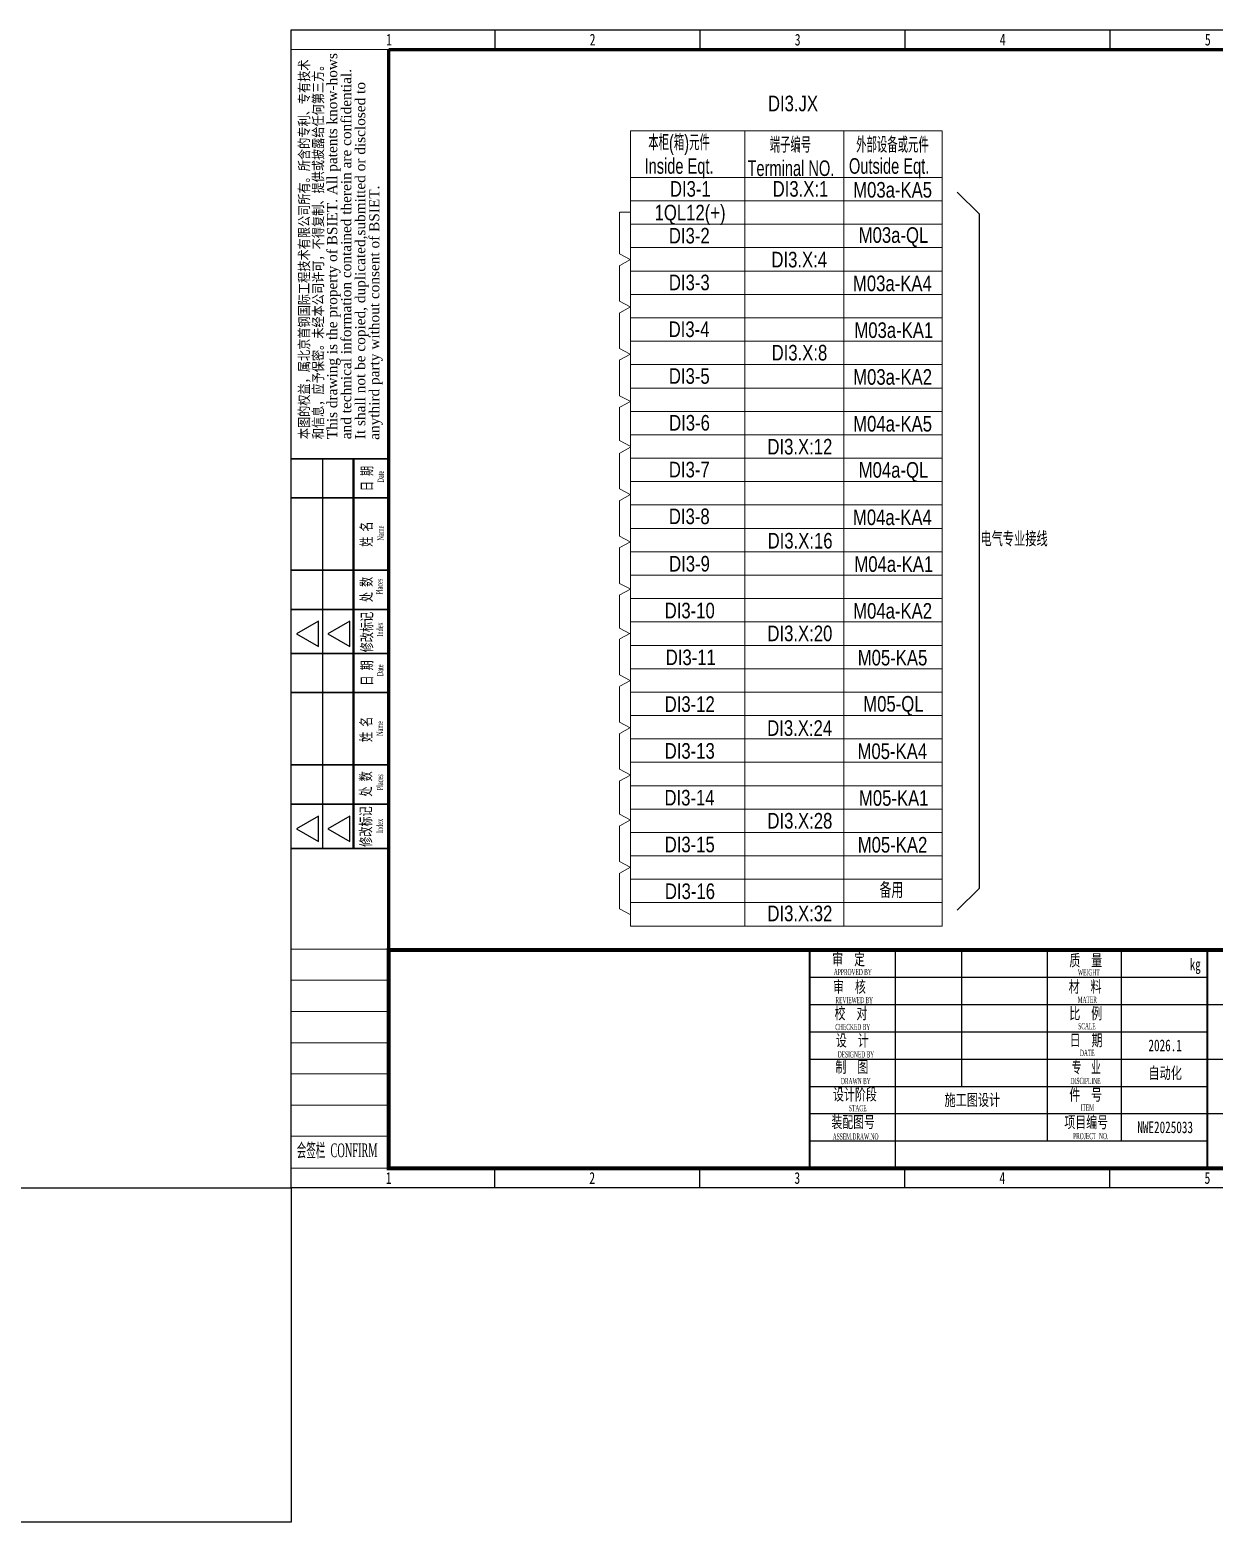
# Model space of a CAD drawing. Header units: millimetres. Extents: x -705761 to 1364679, y -410401 to 446404.
# Drawn here: x 109178 to 139555, y -123761 to -85483 of the extents above; entities that cross this region are included whole.
import ezdxf
from ezdxf.enums import TextEntityAlignment as Align

# ---------------------------------------------------------------- set-up
doc = ezdxf.new("R2010")
doc.units = ezdxf.units.MM
for name, color, linetype in [('1', 7, 'Continuous'), ('TK', 7, 'Continuous'), ('模板-签名-公用', 3, 'Continuous')]:
    doc.layers.add(name, color=color, linetype=linetype)
doc.layers.add('图框', color=7, linetype='Continuous', lineweight=13)
doc.layers.add('层 63', color=7, linetype='Continuous', lineweight=18)
doc.styles.add('bsee', font='BSDI_XW.shx', dxfattribs={"width": 0.8, "bigfont": 'BSDI_HZ.shx'})
doc.styles.add('LZ-Roman', font='times.ttf')
doc.styles.get("Standard").update_dxf_attribs({"font": 'arial.ttf'})
doc.styles.add('Style-Times New Roman', font='times.ttf')
doc.styles.add('Style-仿宋_GB2312', font='')
doc.styles.add('宋体', font='', dxfattribs={"width": 0.7, "height": 2.5})
doc.styles.add('宋体_1', font='', dxfattribs={"width": 0.7, "height": 2.386364})
doc.styles.get('Style-仿宋_GB2312').set_extended_font_data('仿宋_GB2312')
doc.styles.get('宋体').set_extended_font_data('SimSun')
doc.styles.get('宋体_1').set_extended_font_data('SimSun')

# ---------------------------------------------------------------- blocks, each defined once
blk = doc.blocks.new('BSIET_通用图框_A3_1')
at = {"layer": '图框', "color": 7, "linetype": 'Continuous', "lineweight": 25}
for p, q in [((-367.8, 297), (-367.8, 292)), ((-315.2, 297), (-315.2, 292)), ((-262.6, 297), (-262.6, 292)), ((-210, 297), (-210, 292)), ((-157.4, 297), (-157.4, 292)), ((-104.8, 297), (-104.8, 292)), ((-52.2, 297), (-52.2, 292)), ((0, 247.5), (-5, 247.5)), ((0, 198), (-5, 198)), ((-420, 187), (-395, 187)), ((-412, 187), (-412, 87)), ((0, 148.5), (-5, 148.5)), ((-413.03, 145.32), (-418.65, 142.07)), ((-418.65, 142.07), (-413.03, 138.82)), ((-413.03, 138.82), (-413.03, 145.32)), ((-404.96, 145.32), (-410.58, 142.07)), ((-410.58, 142.07), (-404.96, 138.82)), ((-404.96, 138.82), (-404.96, 145.32)), ((0, 99), (-5, 99)), ((-413.03, 95.32), (-418.65, 92.07)), ((-418.65, 92.07), (-413.03, 88.82)), ((-413.03, 88.82), (-413.03, 95.32)), ((-404.96, 95.32), (-410.58, 92.07)), ((-410.58, 92.07), (-404.96, 88.82)), ((-404.96, 88.82), (-404.96, 95.32)), ((0, 49.5), (-5, 49.5)), ((-367.8, 0), (-367.8, 5)), ((-315.2, 0), (-315.2, 5)), ((-262.6, 0), (-262.6, 5)), ((-210, 0), (-210, 5)), ((-157.4, 0), (-157.4, 5)), ((-104.8, 0), (-104.8, 5)), ((-52.2, 0), (-52.2, 5))]:
    blk.add_line(p, q, dxfattribs=at)
at = {"layer": '图框', "color": 7, "linetype": 'Continuous', "lineweight": 20}
for p, q in [((-420, 292), (-395, 292)), ((-420, 292), (-395, 292)), ((-420, 292), (-395, 292)), ((-420, 292), (-395, 292)), ((-420, 187), (-395, 187)), ((-420, 187), (-395, 187)), ((-420.12, 61.21), (-395.12, 61.21)), ((-420, 61.21), (-395, 61.21)), ((-420, 61.21), (-395, 61.21)), ((-420, 61.21), (-395, 61.21)), ((-420.02, 53.21), (-395.02, 53.21)), ((-420.02, 53.21), (-395.02, 53.21)), ((-420.02, 53.21), (-395.02, 53.21)), ((-420, 53.21), (-395, 53.21)), ((-420, 45.21), (-395, 45.21)), ((-420, 37.21), (-395, 37.21)), ((-420, 29.21), (-395, 29.21)), ((-420, 21.21), (-395, 21.21)), ((-420, 13.21), (-395, 13.21)), ((-420, 5), (-395, 5))]:
    blk.add_line(p, q, dxfattribs=at)
at = {"layer": '图框', "color": 7, "linetype": 'Continuous', "lineweight": 35}
for p, q in [((-395, 187), (-420, 187)), ((-395, 187), (-420, 187)), ((-394.92, 177), (-420, 177)), ((-394.92, 158.45), (-420, 158.45)), ((-395.06, 148.35), (-420, 148.35)), ((-395, 137), (-420, 137)), ((-395, 137), (-420, 137)), ((-394.92, 127), (-420, 127)), ((-394.92, 108.45), (-420, 108.45)), ((-395.06, 98.35), (-420, 98.35)), ((-395, 87), (-420, 87))]:
    blk.add_line(p, q, dxfattribs=at)
at = {"layer": '图框', "color": 7, "linetype": 'Continuous', "lineweight": 50}
blk.add_line((-404, 187), (-404, 87), dxfattribs=at)
at = {"layer": '图框', "lineweight": 25}
blk.add_lwpolyline([(-420, 297), (0, 297), (0, 0), (-420, 0)], close=True, dxfattribs=at)
at = {"layer": '图框', "lineweight": 100}
blk.add_lwpolyline([(-395, 292), (-5, 292), (-5, 5), (-395, 5)], close=True, dxfattribs=at)
at = {"layer": 'TK', "style": '宋体_1', "width": 0.7, "flags": 3}
for tag, p in [('LZCO_NGZBS-W50-H30-D10_T7', (-43.87, 279.75)), ('LZCO_NJN-W50-H30-D10_T7', (-42.73, 248.65))]:
    blk.add_attdef(tag, text='', height=3, dxfattribs=at).set_placement(p, align=Align.MIDDLE_CENTER)
at = {"layer": 'TK', "style": '宋体', "width": 0.7, "flags": 3}
for tag, p in [('LZHQ_N会签6_T6_H6', (-407.25, 57.08)), ('LZHQ_N会签5_T6_H6', (-407.25, 49.08)), ('LZHQ_N会签4_T6_H6', (-407.25, 41.08)), ('LZHQ_N会签3_T6_H6', (-407.25, 33.08)), ('LZHQ_N会签2_T6_H6', (-407.25, 25.08)), ('LZHQ_N会签1_T6_H6', (-407.25, 17.08))]:
    blk.add_attdef(tag, text='', height=2.5, dxfattribs=at).set_placement(p, align=Align.MIDDLE)
at = {"layer": '图框', "color": 7, "linetype": 'Continuous', "lineweight": 25}
for s, height, style, width, p in [('1', 3, 'Style-仿宋_GB2312', 0.733334, (-394.89, 294.49)), ('2', 3, 'Style-仿宋_GB2312', 0.733334, (-342.7, 294.49)), ('3', 3, 'Style-仿宋_GB2312', 0.733334, (-290.1, 294.49)), ('4', 3, 'Style-仿宋_GB2312', 0.733334, (-237.5, 294.49)), ('5', 3, 'Style-仿宋_GB2312', 0.733334, (-184.9, 294.49)), ('6', 3, 'Style-仿宋_GB2312', 0.733334, (-132.3, 294.49)), ('7', 3, 'Style-仿宋_GB2312', 0.733334, (-79.7, 294.49)), ('8', 3, 'Style-仿宋_GB2312', 0.733334, (-27.1, 294.49)), ('A', 3.5, 'Style-仿宋_GB2312', 0.628572, (-2.07, 271.95)), ('B', 3.5, 'Style-仿宋_GB2312', 0.628572, (-2.07, 222.45)), ('C', 3.5, 'Style-仿宋_GB2312', 0.628572, (-2.07, 172.95)), ('D', 3.5, 'Style-仿宋_GB2312', 0.628572, (-2.07, 123.45)), ('E', 3.5, 'Style-仿宋_GB2312', 0.628572, (-2.43, 76.97)), ('F', 3.5, 'Style-仿宋_GB2312', 0.628572, (-2.43, 29.56)), ('1', 3, 'Style-仿宋_GB2312', 0.733334, (-395, 2.5)), ('2', 3, 'Style-仿宋_GB2312', 0.733334, (-342.8, 2.5)), ('3', 3, 'Style-仿宋_GB2312', 0.733334, (-290.2, 2.5)), ('4', 3, 'Style-仿宋_GB2312', 0.733334, (-237.6, 2.5)), ('5', 3, 'Style-仿宋_GB2312', 0.733334, (-185, 2.5)), ('6', 3, 'Style-仿宋_GB2312', 0.733334, (-132.4, 2.5)), ('7', 3, 'Style-仿宋_GB2312', 0.733334, (-79.8, 2.5)), ('8', 3, 'Style-仿宋_GB2312', 0.733334, (-27.2, 2.5)), ('A3', 3, 'Style-Times New Roman', 0.7, (-2.23, 1.95))]:
    blk.add_text(s, height=height, dxfattribs=dict(at, style=style, width=width)).set_placement(p, align=Align.MIDDLE_CENTER)
at = {"layer": '图框', "color": 7, "linetype": 'Continuous', "lineweight": 20, "style": 'Style-仿宋_GB2312', "width": 0.807692}
blk.add_text('本图的权益，属北京首钢国际工程技术有限公司所有。所含的专利、专有技术', height=2.6, rotation=90, dxfattribs=at).set_placement((-418, 192), align=Align.TOP_LEFT)
at = {"layer": '图框', "color": 7, "linetype": 'Continuous'}
for s, height, style, width, p in [('和信息，应予保密。未经本公司许可，不得复制、提供或披露给任何第三方。', 2.6, 'Style-仿宋_GB2312', 0.807692, (-411.8, 192)), ('Name', 1.6, 'Style-Times New Roman', 0.55, (-396.29, 165.99)), ('Places', 1.6, 'Style-Times New Roman', 0.55, (-396.54, 152.12)), ('Index', 1.6, 'Style-Times New Roman', 0.55, (-396.43, 141.36)), ('Name', 1.6, 'Style-Times New Roman', 0.55, (-396.44, 115.88)), ('Places', 1.6, 'Style-Times New Roman', 0.55, (-396.43, 101.92)), ('Index', 1.6, 'Style-Times New Roman', 0.55, (-396.46, 90.97))]:
    blk.add_text(s, height=height, rotation=90, dxfattribs=dict(at, style=style, width=width)).set_placement(p)
at = {"layer": '图框', "color": 7, "linetype": 'Continuous', "lineweight": 20, "style": 'LZ-Roman'}
for s, p in [('This drawing is the property of BSIET. All patents know-hows', (-410.8, 192)), ('and technical information contained therein are confidential.', (-407.2, 192)), ('It shall not be copied, duplicated,submitted or disclosed to ', (-403.6, 192))]:
    blk.add_text(s, height=2.6, rotation=90, dxfattribs=at).set_placement(p, align=Align.TOP_LEFT)
at = {"layer": '图框', "color": 7, "linetype": 'Continuous', "style": 'LZ-Roman'}
blk.add_text('anythird party without consent of BSIET.', height=2.6, rotation=90, dxfattribs=at).set_placement((-397.4, 191.84))
at = {"layer": '图框', "color": 7, "linetype": 'Continuous', "lineweight": 20, "style": 'Style-仿宋_GB2312', "width": 0.678571}
for s, p in [('日 期', (-399.21, 178.68)), ('姓 名', (-399.32, 164.4)), ('处 数', (-399.32, 150.23)), ('修改标记', (-399.21, 137.34)), ('日 期', (-399.21, 128.79)), ('姓 名', (-399.38, 114.34)), ('处 数', (-399.49, 100.34)), ('修改标记', (-399.49, 87.45))]:
    blk.add_text(s, height=2.8, rotation=90, dxfattribs=at).set_placement(p)
at = {"layer": '图框', "color": 7, "linetype": 'Continuous', "lineweight": 25, "style": 'Style-Times New Roman', "width": 0.55}
for p in [(-396.24, 180.85), (-396.4, 131.18)]:
    blk.add_text('Date', height=1.6, rotation=90, dxfattribs=at).set_placement(p)
at = {"layer": '图框', "color": 7, "linetype": 'Continuous', "style": 'Style-Times New Roman', "width": 0.5}
blk.add_text('会签栏  CONFIRM', height=3.5, dxfattribs=at).set_placement((-418.59, 7.85))
at = {"layer": '模板-签名-公用', "style": '宋体', "width": 0.7, "flags": 3}
blk.add_attdef('LZFRAME', (-40.91, 2.06), '', height=3, dxfattribs=at)
at = {"layer": '模板-签名-公用', "style": '宋体', "width": 0.7}
blk.add_attdef('LZTQINS', text='', height=2, dxfattribs=at).set_placement((-5, 5), align=Align.MIDDLE)
blk = doc.blocks.new('BSIET_通用图纸_A3(2024)_1')
at = {"layer": '图框', "color": 7, "linetype": 'Continuous', "lineweight": 25}
for p, q in [((-260, 0), (-260, 56)), ((-243, 21), (-243, 56)), ((-221, 7), (-221, 56)), ((-202, 7), (-202, 56)), ((-282, 49), (-180, 49)), ((-282, 42), (0, 42)), ((-282, 35), (-180, 35)), ((-282, 28), (0, 28)), ((-282, 21), (-180, 21)), ((-282, 14), (0, 14)), ((-282, 7), (-180, 7))]:
    blk.add_line(p, q, dxfattribs=at)
at = {"layer": '图框', "const_width": 1}
blk.add_lwpolyline([(-390, 56), (0, 56), (0, 0), (-390, 0)], close=True, dxfattribs=at)
at = {"layer": '图框', "const_width": 0.5}
for points in [[(-282, 56), (-282, 0)], [(-180, 56), (-180, 0)]]:
    blk.add_lwpolyline(points, dxfattribs=at)
at = {"layer": '图框', "color": 7, "linetype": 'Continuous'}
for s, height, style, width, p in [('审  定 ', 3, 'Style-仿宋_GB2312', 0.685714, (-276.23, 52.09)), ('质  量', 3, 'Style-仿宋_GB2312', 0.685714, (-215.41, 51.83)), ('kg', 3, 'Style-仿宋_GB2312', 0.685714, (-184.51, 50.79)), ('APPROVED BY', 1.6, 'Style-Times New Roman', 0.48, (-275.82, 49.54)), (' WEIGHT', 1.6, 'Style-Times New Roman', 0.48, (-213.55, 49.45)), ('审  核', 3, 'Style-仿宋_GB2312', 0.685714, (-276.02, 45.06)), ('材  料', 3, 'Style-仿宋_GB2312', 0.685714, (-215.56, 45.09)), ('  REVIEWED BY', 1.6, 'Style-Times New Roman', 0.48, (-276.12, 42.34)), ('MATER', 1.6, 'Style-Times New Roman', 0.48, (-213.27, 42.4)), ('校  对 ', 3, 'Style-仿宋_GB2312', 0.685714, (-275.63, 38.25)), ('比  例', 3, 'Style-仿宋_GB2312', 0.685714, (-215.41, 38.23)), ('CHECKED BY', 1.6, 'Style-Times New Roman', 0.48, (-275.44, 35.43)), ('设  计', 3, 'Style-仿宋_GB2312', 0.685714, (-275.31, 31.29)), ('日  期', 3, 'Style-仿宋_GB2312', 0.685714, (-215.34, 31.34)), (' SCALE', 1.6, 'Style-Times New Roman', 0.48, (-213.48, 35.64)), ('制  图 ', 3, 'Style-仿宋_GB2312', 0.685714, (-275.4, 24.5)), (' DESIGNED BY', 1.6, 'Style-Times New Roman', 0.48, (-275.16, 28.41)), (' DATE', 1.6, 'Style-Times New Roman', 0.48, (-213.05, 28.78)), ('DRAWN BY', 1.6, 'Style-Times New Roman', 0.48, (-273.99, 21.57)), ('件  号', 3, 'Style-仿宋_GB2312', 0.685714, (-215.44, 17.36)), ('STAGE', 1.6, 'Style-Times New Roman', 0.48, (-271.95, 14.62)), ('ITEM', 1.6, 'Style-Times New Roman', 0.48, (-212.51, 14.77)), ('装配图号', 3, 'Style-仿宋_GB2312', 0.68, (-276.42, 10.36)), ('ASSEM.DRAW.NO', 1.6, 'Style-Times New Roman', 0.48, (-276.1, 7.33)), ('PROJECT  NO.', 1.6, 'Style-Times New Roman', 0.48, (-214.46, 7.46))]:
    blk.add_text(s, height=height, dxfattribs=dict(at, style=style, width=width)).set_placement(p)
at = {"layer": '图框', "color": 7, "linetype": 'Continuous', "lineweight": 20, "style": 'Style-仿宋_GB2312'}
for s, width, p in [('专  业', 0.6, (-214.83, 24.41)), ('设计阶段', 0.685714, (-276.03, 17.44)), ('项目编号', 0.685714, (-216.69, 10.32))]:
    blk.add_text(s, height=3, dxfattribs=dict(at, width=width)).set_placement(p)
at = {"layer": '图框', "color": 7, "linetype": 'Continuous', "lineweight": 20, "style": 'Style-Times New Roman', "width": 0.48}
blk.add_text('DISCIPLINE', height=1.6, dxfattribs=at).set_placement((-211.25, 22.39), align=Align.MIDDLE_CENTER)
at = {"layer": '图框', "style": '宋体_1', "width": 0.7, "flags": 3}
for tag, height, p in [('LZCO_NYLGD-W67-H36-D10_T7', 3, (-48.39, 100.29)), ('N审定_T5', 2.5, (-250.93, 52.29)), ('N审核_T5', 2.5, (-250.93, 45.29)), ('N校对_T5', 2.5, (-250.93, 38.29)), ('N设计_T5', 2.5, (-250.93, 31.29)), ('LZCO_NCB-W67-H36-D10_T7', 3, (-321.62, 27.88)), ('N制图_T5', 2.5, (-250.93, 24.29))]:
    blk.add_attdef(tag, text='', height=height, dxfattribs=at).set_placement(p, align=Align.MIDDLE_CENTER)
at = {"layer": '图框', "color": 7, "style": 'Style-仿宋_GB2312'}
for tag, height, width, p in [('质量', 3, 0.7, (-191, 52.5)), ('材料', 3, 0.7, (-190.9, 45.85)), ('比例', 3, 0.7, (-190.84, 38.49)), ('页码', 4, 0.7, (-38.16, 35.01)), ('总页数', 4, 0.7, (-19.52, 35.14)), ('版本号', 2.5, 0.7, (-6.24, 34.38)), ('出图日期', 3, 0.7, (-190.84, 31.49)), ('专业', 3, 0.7, (-190.84, 24.49)), ('图号', 4, 0.7, (-24, 21)), ('设计阶段', 3, 0.7, (-240.29, 17.58)), ('件号', 3, 0.7, (-190.84, 17.49)), ('装配图号', 3, 0.68, (-240.45, 10.88)), ('项目编号', 3, 0.7, (-190.84, 10.49))]:
    blk.add_attdef(tag, text='', height=height, dxfattribs=dict(at, width=width)).set_placement(p, align=Align.MIDDLE)
at = {"layer": '图框', "style": '宋体_1', "width": 0.7, "flags": 3}
for tag, p in [('N审定_T6_H12_MV0.5_W15', (-231.91, 51.51)), ('N审核_T6_H12_MV0.5_W15', (-231.91, 44.51)), ('N校对_T6_H12_MV0.5_W15', (-231.91, 37.51)), ('N设计_T6_H12_MV0.5_W15', (-231.91, 30.51)), ('N制图_T6_H12_MV0.5_W15', (-231.91, 23.51))]:
    blk.add_attdef(tag, text='', height=1.5, dxfattribs=at).set_placement(p, align=Align.CENTER)
at = {"layer": '图框', "color": 7, "lineweight": 30, "width": 0.7, "flags": 104}
for tag, p in [('项目名称', (-79.18, 49.1)), ('子项', (-111.07, 34.83)), ('图名', (-111, 21))]:
    blk.add_attdef(tag, text='', height=4, dxfattribs=at).set_placement(p, align=Align.MIDDLE_CENTER)
at = {"layer": '图框', "style": '宋体', "width": 0.7, "flags": 3}
blk.add_attdef('LZBARCODE_T1', text='', height=3, dxfattribs=at).set_placement((-364.44, 3.34), align=Align.BOTTOM_RIGHT)

msp = doc.modelspace()

# ---------------------------------------------------------------- linework, layer by layer
msp.add_lwpolyline([(106690.4, -115183.02), (115882.18, -115183.02), (115882.18, -123760.73), (106690.4, -123760.73)], close=True)
at = {"layer": '图框', "color": 1, "lineweight": 30}
for p, q in [((132961, -89646.46), (133531.45, -90203.16)), ((133531.45, -90203.16), (133531.45, -107503.47)), ((132961, -108060.17), (133531.45, -107503.47))]:
    msp.add_line(p, q, dxfattribs=at)
at = {"layer": '层 63', "color": 7, "linetype": 'Continuous', "lineweight": 13, "ltscale": 10}
for p, q in [((124581.29, -88069.75), (132581.29, -88069.75)), ((124581.29, -88069.75), (132581.29, -88069.75)), ((124581.29, -108470.66), (124581.29, -88069.75)), ((127516.2, -108470.66), (127516.2, -88069.75)), ((130055.47, -108470.66), (130055.47, -88069.75)), ((132581.29, -108470.66), (132581.29, -88069.75)), ((124581.29, -89269.75), (132581.29, -89269.75)), ((124581.29, -89869.75), (132581.29, -89869.75)), ((124304.16, -90162.79), (124304.16, -91226.19)), ((124577.46, -90162.79), (124304.36, -90162.79)), ((124581.29, -90469.75), (132581.29, -90469.75)), ((124581.29, -91069.75), (132581.29, -91069.75)), ((124303.66, -91231.09), (124580.06, -91374.29)), ((124580.46, -91374.99), (124306.96, -91524.89)), ((124304.16, -91525.49), (124304.16, -92442.89)), ((124581.29, -91669.75), (132581.29, -91669.75)), ((124303.66, -92443.59), (124580.06, -92586.79)), ((124580.46, -92589.39), (124306.96, -92739.29)), ((124581.29, -92269.75), (132581.29, -92269.75)), ((124304.16, -92739.89), (124304.16, -93657.29)), ((124581.29, -92869.75), (132581.29, -92869.75)), ((124303.66, -93657.99), (124580.06, -93801.19)), ((124581.29, -93469.75), (132581.29, -93469.75)), ((124304.16, -93949.99), (124304.16, -94867.39)), ((124580.46, -93799.49), (124306.96, -93949.39)), ((124581.29, -94069.75), (132581.29, -94069.75)), ((124303.66, -94868.09), (124580.06, -95011.29)), ((124581.29, -94669.75), (132581.29, -94669.75)), ((124304.16, -95164.39), (124304.16, -96018.89)), ((124580.46, -95013.89), (124306.96, -95163.79)), ((124581.29, -95269.75), (132581.29, -95269.75)), ((124303.66, -96017.89), (124580.06, -96161.09)), ((124581.29, -95869.75), (132581.29, -95869.75)), ((124304.16, -96339.39), (124304.16, -97256.79)), ((124580.46, -96188.89), (124306.96, -96338.79)), ((124581.29, -96469.75), (132581.29, -96469.75)), ((124581.29, -97069.75), (132581.29, -97069.75)), ((124303.66, -97257.49), (124580.06, -97400.69)), ((124304.16, -97553.79), (124304.16, -98471.19)), ((124580.46, -97403.29), (124306.96, -97553.19)), ((124581.29, -97669.75), (132581.29, -97669.75)), ((124581.29, -98269.75), (132581.29, -98269.75)), ((124303.66, -98471.89), (124580.06, -98615.09)), ((124580.46, -98613.39), (124306.96, -98763.29)), ((124304.16, -98763.89), (124304.16, -99681.29)), ((124581.29, -98869.75), (132581.29, -98869.75)), ((124581.29, -98870.66), (132581.29, -98870.66)), ((124581.29, -99470.66), (132581.29, -99470.66)), ((124303.66, -99681.99), (124580.06, -99825.19)), ((124580.46, -99827.79), (124306.96, -99977.69)), ((124304.16, -99978.29), (124304.16, -100832.79)), ((124581.29, -100070.66), (132581.29, -100070.66)), ((124303.66, -100831.79), (124580.06, -100974.99)), ((124580.46, -100957.39), (124306.96, -101107.29)), ((124581.29, -100670.66), (132581.29, -100670.66)), ((124304.16, -101107.89), (124304.16, -102025.29)), ((124581.29, -101270.66), (132581.29, -101270.66)), ((124303.66, -102025.99), (124580.06, -102169.19)), ((124580.46, -102171.79), (124306.96, -102321.69)), ((124581.29, -101870.66), (132581.29, -101870.66)), ((124304.16, -102322.29), (124304.16, -103239.69)), ((124581.29, -102470.66), (132581.29, -102470.66)), ((124303.66, -103240.39), (124580.06, -103383.59)), ((124581.29, -103070.66), (132581.29, -103070.66)), ((124304.16, -103532.39), (124304.16, -104449.79)), ((124580.46, -103381.89), (124306.96, -103531.79)), ((124581.29, -103670.66), (132581.29, -103670.66)), ((124303.66, -104450.49), (124580.06, -104593.69)), ((124581.29, -104270.66), (132581.29, -104270.66)), ((124304.16, -104746.79), (124304.16, -105601.29)), ((124580.46, -104596.29), (124306.96, -104746.19)), ((124581.29, -104870.66), (132581.29, -104870.66)), ((124303.66, -105600.29), (124580.06, -105743.49)), ((124581.29, -105470.66), (132581.29, -105470.66)), ((124304.16, -105898.69), (124304.16, -106816.09)), ((124580.46, -105748.19), (124306.96, -105898.09)), ((124581.29, -106070.66), (132581.29, -106070.66)), ((124581.29, -106670.66), (132581.29, -106670.66)), ((124303.66, -106816.79), (124580.06, -106959.99)), ((124304.16, -107113.09), (124304.16, -108030.49)), ((124580.46, -106962.59), (124306.96, -107112.49)), ((124581.29, -107270.66), (132581.29, -107270.66)), ((124581.29, -107870.66), (132581.29, -107870.66)), ((124303.66, -108031.19), (124580.06, -108174.39)), ((124581.29, -108470.66), (132581.29, -108470.66))]:
    msp.add_line(p, q, dxfattribs=at)

# ---------------------------------------------------------------- block references
at = {"layer": '图框', "color": 1, "lineweight": 15, "xscale": 100, "yscale": 100, "zscale": 100}
msp.add_blockref('BSIET_通用图框_A3_1', (157882.18, -115183.02), dxfattribs=at)
at = {"layer": '图框', "color": 1, "lineweight": 15}
ref = msp.add_blockref('BSIET_通用图纸_A3(2024)_1', (157382.18, -114683.02), dxfattribs=dict(at, xscale=100, yscale=100, zscale=100))
ref.add_attrib('设计阶段', '施工图设计', dxfattribs={"color": 7, "height": 300, "style": 'Style-仿宋_GB2312', "width": 0.7}).set_placement((133353.34, -112924.83), align=Align.MIDDLE)
ref.add_attrib('项目编号', 'NWE2025033', dxfattribs={"color": 7, "height": 300, "style": 'Style-仿宋_GB2312', "width": 0.7}).set_placement((138298.5, -113633.83), align=Align.MIDDLE)
ref.add_attrib('出图日期', '2026.1', dxfattribs={"color": 7, "height": 300, "style": 'Style-仿宋_GB2312', "width": 0.7}).set_placement((138298.5, -111533.83), align=Align.MIDDLE)
ref.add_attrib('专业', '自动化', dxfattribs={"color": 7, "height": 300, "style": 'Style-仿宋_GB2312', "width": 0.7}).set_placement((138298.5, -112233.83), align=Align.MIDDLE)

# ---------------------------------------------------------------- texts
at = {"layer": '1', "color": 50, "lineweight": 35, "style": 'bsee', "width": 0.8}
for s, p in [('M03a-KA5', (130296.84, -89786.15)), ('M03a-QL', (130438.38, -90946.68)), ('M03a-KA4', (130290.69, -92186.15)), ('M03a-KA1', (130327.61, -93386.15)), ('M03a-KA2', (130296.84, -94586.15)), ('M05-KA5', (130413.77, -101786.15)), ('M05-QL', (130555.3, -102970.77)), ('M05-KA4', (130407.61, -104186.15)), ('M05-KA1', (130444.53, -105386.15)), ('M05-KA2', (130413.77, -106586.15)), ('备用', (130971.68, -107753.03))]:
    msp.add_text(s, height=400, dxfattribs=at).set_placement(p)
at = {"layer": '1', "color": 7, "lineweight": 35, "style": 'bsee', "width": 0.8}
for s, p in [('M04a-KA5', (130296.84, -95786.15)), ('M04a-QL', (130438.38, -96970.77)), ('M04a-KA4', (130290.69, -98186.15)), ('M04a-KA1', (130327.61, -99386.15)), ('M04a-KA2', (130296.84, -100586.15))]:
    msp.add_text(s, height=400, dxfattribs=at).set_placement(p)
at = {"layer": '1', "color": 7, "linetype": 'Continuous', "lineweight": 30, "insert": (134422.8, -98544.42), "char_height": 378, "attachment_point": 5, "line_spacing_factor": 0.75, "style": 'bsee'}
msp.add_mtext('电气专业接线', dxfattribs=at)
at = {"layer": '层 63', "color": 7, "lineweight": 30, "style": 'bsee', "width": 0.8}
for s, p in [('DI3-1', (125596.44, -89762.06)), ('DI3.X:1', (128231.22, -89762.06)), ('DI3-2', (125569.52, -90962.06)), ('DI3.X:4', (128198.91, -91575.99)), ('DI3-3', (125569.52, -92162.06)), ('DI3-4', (125564.13, -93362.06)), ('DI3.X:8', (128204.3, -93963.39)), ('DI3-5', (125569.52, -94562.06)), ('DI3-6', (125574.9, -95762.06)), ('DI3.X:12', (128096.6, -96375.19)), ('DI3-7', (125569.52, -96962.06)), ('DI3-8', (125569.52, -98162.06)), ('DI3.X:16', (128101.99, -98786.99)), ('DI3-9', (125574.9, -99377.6)), ('DI3-10', (125461.82, -100577.6)), ('DI3.X:20', (128096.6, -101164.19)), ('DI3-11', (125488.75, -101777.6)), ('DI3-12', (125461.82, -102977.6)), ('DI3.X:24', (128091.22, -103592.49)), ('DI3-13', (125461.82, -104177.6)), ('DI3-14', (125456.44, -105377.6)), ('DI3.X:28', (128096.6, -105969.69)), ('DI3-15', (125461.82, -106577.6)), ('DI3-16', (125467.21, -107777.6)), ('DI3.X:32', (128096.6, -108346.89))]:
    msp.add_text(s, height=400, dxfattribs=at).set_placement(p)
at = {"layer": '层 63', "color": 10, "lineweight": 30, "style": 'bsee', "width": 0.8}
msp.add_text('1QL12(+)', height=400, dxfattribs=at).set_placement((125203.36, -90369.75))
at = {"layer": '层 63', "color": 7, "lineweight": 30, "char_height": 400, "attachment_point": 5, "line_spacing_factor": 0.6, "style": 'bsee'}
for s, insert in [('DI3.JX', (128752.33, -87374.53)), ('\\H1x;\\W0.7;本柜(箱)元件', (125829.58, -88434.85)), ('\\H1x;\\W0.7;端子编号', (128686.4, -88434.85)), ('\\H1x;\\W0.7;外部设备或元件', (131303.78, -88434.85)), ('\\H1x;\\W0.7;Inside Eqt.', (125829.88, -89035.05)), ('\\H1x;\\W0.7;Outside Eqt.', (131217.96, -89035.05)), ('\\H1x;\\W0.7;Terminal NO.', (128700.06, -89035.05))]:
    msp.add_mtext(s, dxfattribs=dict(at, insert=insert))

doc.saveas('drawing.dxf')
